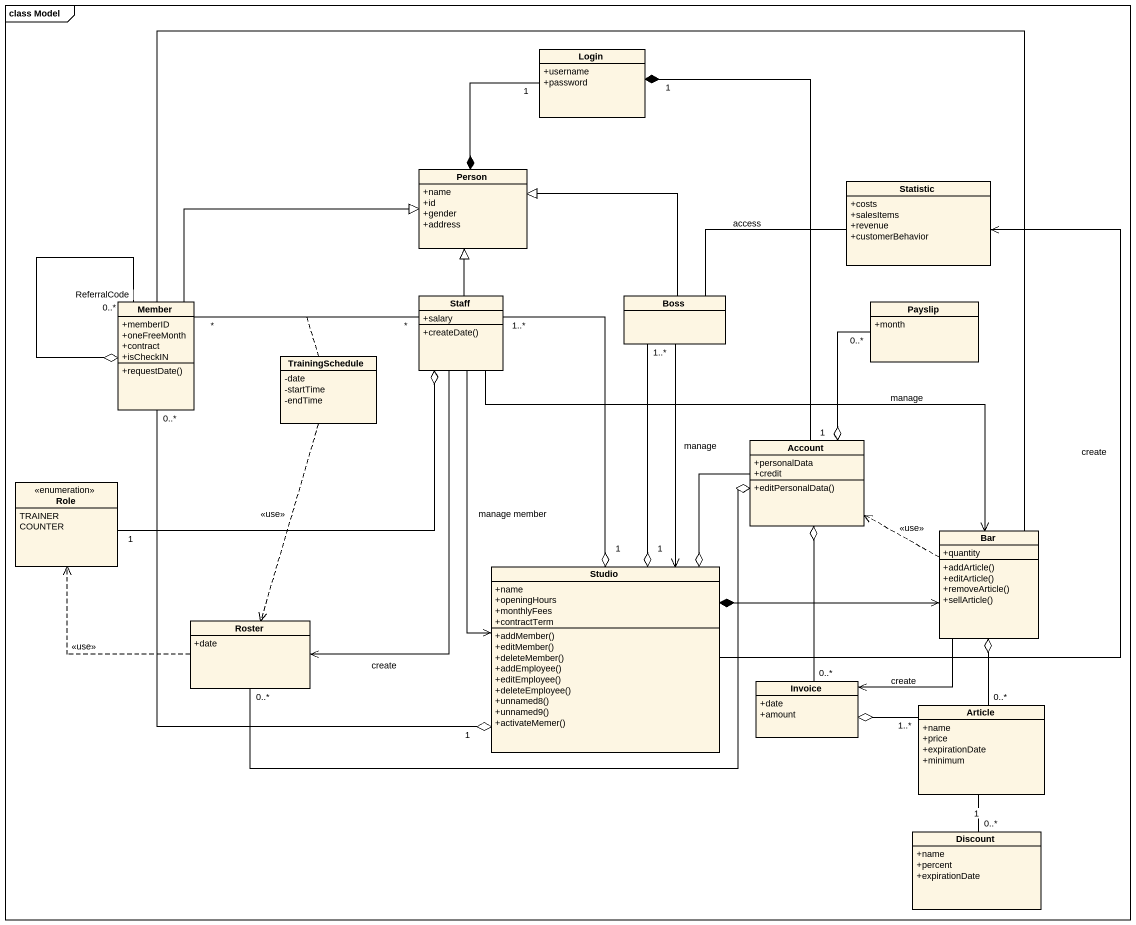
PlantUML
@startuml
mainframe class Model
hide circle
hide empty members
skinparam classAttributeIconSize 0
class Login {
  +username
  +password
}
class "Person" as Person_ {
  +name
  +id
  +gender
  +address
}
class Statistic {
  +costs
  +salesItems
  +revenue
  +customerBehavior
}
class Staff {
  +salary
  +createDate()
}
class Boss
class Member {
  +memberID
  +oneFreeMonth
  +contract
  +isCheckIN
  +requestDate()
}
class Payslip {
  +month
}
class TrainingSchedule {
  -date
  -startTime
  -endTime
}
class Account {
  +personalData
  +credit
  +editPersonalData()
}
enum Role {
  TRAINER
  COUNTER
}
class Bar {
  +quantity
  +addArticle()
  +editArticle()
  +removeArticle()
  +sellArticle()
}
class Studio {
  +name
  +openingHours
  +monthlyFees
  +contractTerm
  +addMember()
  +editMember()
  +deleteMember()
  +addEmployee()
  +editEmployee()
  +deleteEmployee()
  +unnamed8()
  +unnamed9()
  +activateMemer()
}
class Roster {
  +date
}
class Invoice {
  +date
  +amount
}
class Article {
  +name
  +price
  +expirationDate
  +minimum
}
class Discount {
  +name
  +percent
  +expirationDate
}
Login "1" *-- "1" Account
Person_ *-up- "1" Login
Statistic -left- Boss : access
Staff -up-|> Person_
Staff "*" -left- "*" Member
(Staff, Member) .. TrainingSchedule
Staff o-left- "1" Role
Staff -right-> Bar : manage
Staff --> Studio : manage member
Staff --> Roster : create
Boss -left-|> Person_
Boss --> Studio : manage
Member -right-|> Person_
Member o-- "0..*" Member : ReferralCode
Member -right- Bar
TrainingSchedule ..> Roster : <<use>>
Account o-up- "0..*" Payslip
Account o-left- "0..*" Roster
Account o-- "0..*" Invoice
Bar .left.> Account : <<use>>
Bar --> Invoice : create
Bar o-- "0..*" Article
Studio -up-> Statistic : create
Studio "1" o-up- "1..*" Staff
Studio "1" o-up- "1..*" Boss
Studio "1" o-up- "0..*" Member
Studio o-up- Account
Studio *-right-> Bar
Roster .up.> Role : <<use>>
Invoice o-right- "1..*" Article
Discount "0..*" -up- "1" Article
@enduml
